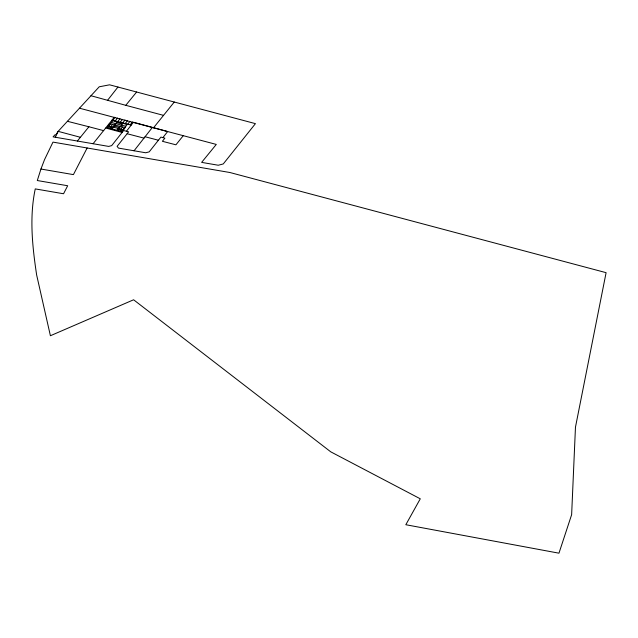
<?xml version="1.0" encoding="UTF-8"?>
<svg xmlns="http://www.w3.org/2000/svg" width="638" height="638" viewBox="0 0 638 638"><rect width="100%" height="100%" fill="white"/><g stroke="black" fill="none" stroke-linecap="round" stroke-linejoin="round"><path stroke-width="0.96" d="M40.944 169.03L44.516 159.683L52.97 142.114L229.951 172.523L606.1 272.673L575.468 427.157L571.632 514.683L558.96 553.186L405.824 524.723L420.275 498.804L330.747 451.832L133.613 299.78L50.402 335.74L36.645 274.962C32.371 246.587 29.236 217.239 35.257 188.904L63.553 193.761L67.684 185.746L37.299 180.53L40.944 169.03L73.418 174.621L87.143 147.984M80.412 137.29L58.146 131.356L55.921 134.881L55.051 134.722L53.082 136.859L55.323 137.242L58.146 131.356L99.209 86.808L109.592 84.814L255.439 123.644L223.26 163.942L218.276 165.242L201.632 162.379L216.29 144.427L79.487 108.197M121.475 132.273L125.032 127.664L109.321 123.573M126.444 131.268L133.422 122.225L167.658 131.548L162.881 137.633L160.888 137.106L149.204 151.86L145.711 152.777L118.477 148.096L117.113 146.365L128.613 131.843L123.644 130.527L111.682 145.624L108.691 146.413L55.323 137.242M110.055 123.764L107.806 126.651L112.79 127.943M112.751 120.311L114.999 117.432M110.302 127.297L112.551 124.418M115.247 120.957L117.496 118.078M111.498 128.836L116.451 122.488L122.44 124.043L117.488 130.391M112.001 128.964L115.039 125.064M117.743 121.611L119.992 118.732M120.231 122.257L122.48 119.378M116.985 130.264L120.032 126.364M122.727 122.911L124.976 120.024M120.279 129.889L122.528 127.01M125.223 123.557L127.472 120.678M125.016 127.664L122.775 130.543L117.783 129.243M127.72 124.203L129.969 121.324M130.208 124.857L132.457 121.978M107.567 100.302L117.95 87.039M134.06 150.775L152.346 127.48M93.076 143.733L114.298 117.248M153.527 127.799L174.27 102.032M183.273 135.679L175.928 144.81L162.387 141.301L164.875 138.159L162.881 137.633M77.381 141.038L88.905 126.763L103.699 130.646M90.971 95.732L125.774 105.318L136.62 92.008M67.413 121.3L88.905 126.763M112.033 120.127L131.197 125.112M111.395 122.504L125.774 126.244M114.25 126.085L119.234 127.385M108.691 125.957L123.078 129.697M145.073 136.747L158.423 140.232M127.121 133.733L143.981 138.127M125.774 105.318L163.535 115.366M105.804 128.039L122.129 132.449M112.782 120.718L107.304 127.744L121.683 131.484L127.169 124.458L112.782 120.718"/></g></svg>
